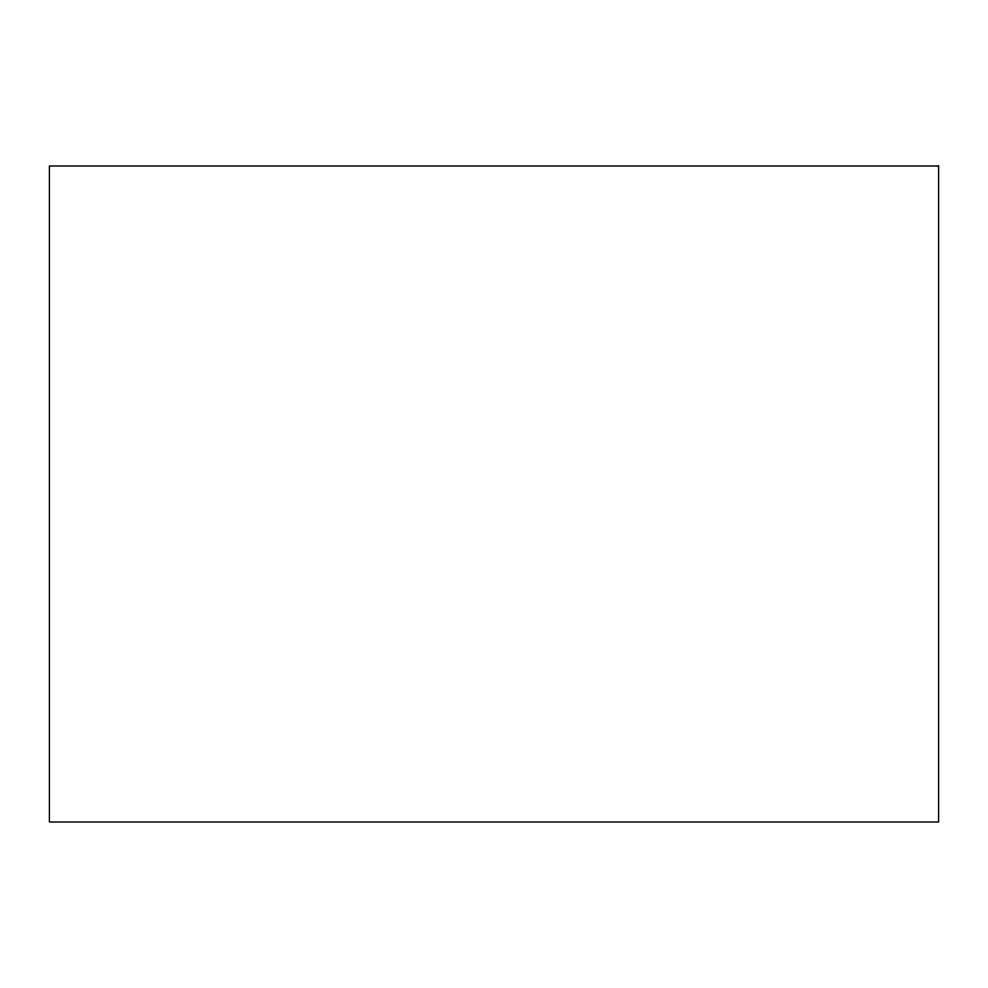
<?xml version="1.0" encoding="UTF-8"?>
<svg xmlns="http://www.w3.org/2000/svg" width="988" height="988" viewBox="0 0 988 988"><rect width="100%" height="100%" fill="white"/><g stroke="black" fill="none" stroke-linecap="round" stroke-linejoin="round"><path stroke-width="1.48" d="M938.6 165.996L49.4 165.996L49.4 822.004L938.6 822.004L938.6 165.996"/></g></svg>
